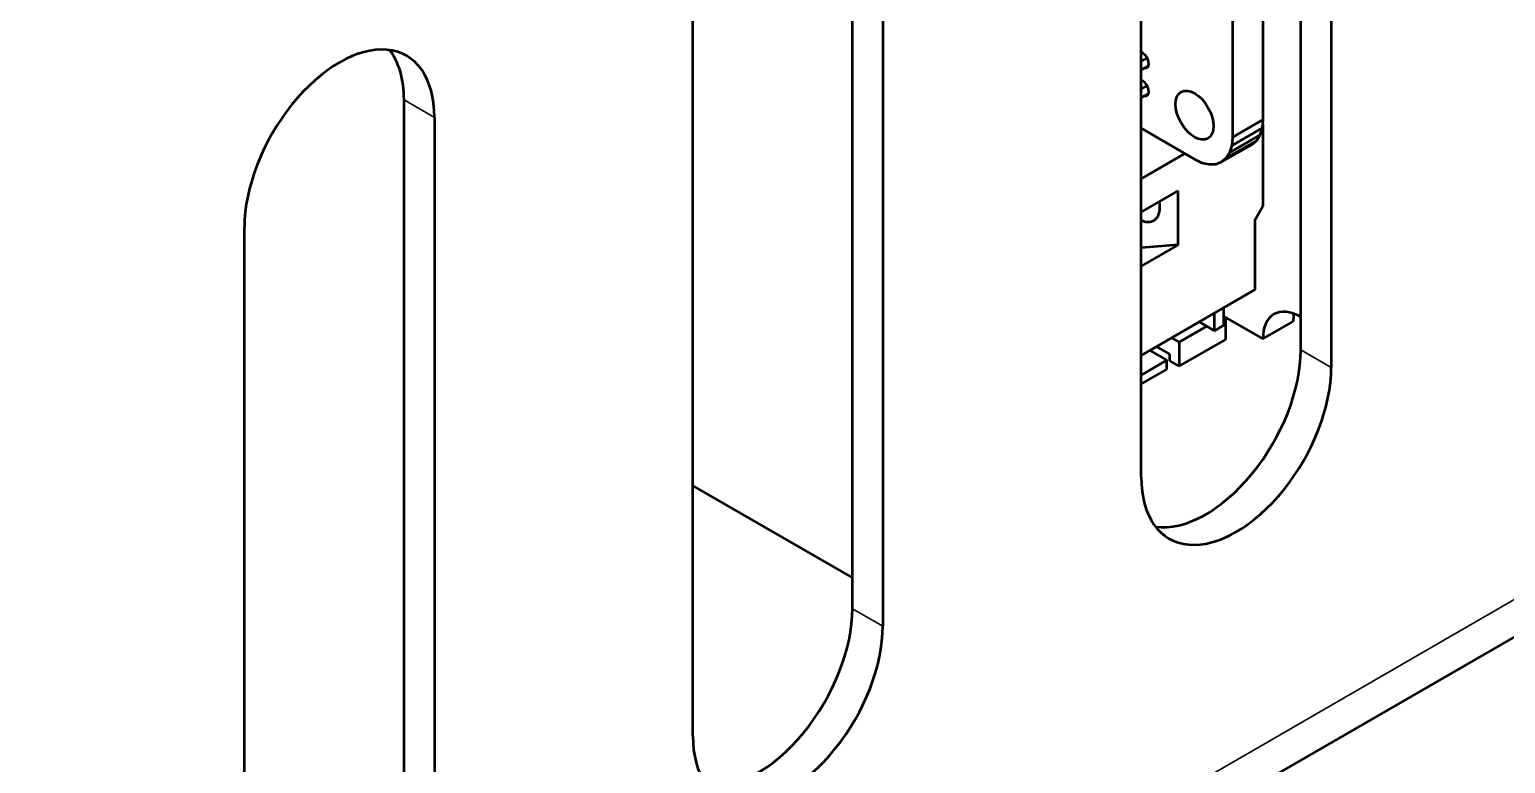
# Model space of a CAD drawing. Header units: millimetres. Extents: x 3100 to 5091, y 868 to 1900.
# Drawn here: x 4092.9 to 4147.8, y 1626.8 to 1654.1 of the extents above; entities that cross this region are included whole.
import ezdxf

# ---------------------------------------------------------------- set-up
doc = ezdxf.new("R2010")
doc.units = ezdxf.units.MM
doc.header["$LTSCALE"] = 1.8
doc.layers.add('외형선(ISO)', color=7, linetype='Continuous', lineweight=50)
doc.layers.add('좁은 외형선(ISO)', color=7, linetype='Continuous', lineweight=35)

msp = doc.modelspace()

# ---------------------------------------------------------------- linework, layer by layer
at = {"layer": '외형선(ISO)'}
for p, q in [((4137.63, 1650.076), (4137.63, 1672.048)), ((4138.763, 1650.73), (4138.763, 1672.537)), ((4140.164, 1642.16), (4140.164, 1670.737)), ((4141.295, 1670.084), (4141.295, 1641.507)), ((4213.844, 1669.432), (3996.762, 1544.1)), ((4134.224, 1637.424), (4134.224, 1666.002)), ((4123.476, 1632.525), (4123.476, 1661.103)), ((4124.608, 1660.449), (4124.608, 1631.872)), ((4117.536, 1627.79), (4117.536, 1656.367)), ((4134.441, 1653.036), (4134.224, 1652.911)), ((4134.224, 1652.579), (4134.498, 1652.737)), ((4134.441, 1651.999), (4134.224, 1651.874)), ((4106.788, 1622.891), (4106.788, 1651.468)), ((4134.224, 1651.542), (4134.498, 1651.7)), ((4107.92, 1650.815), (4107.92, 1622.237)), ((4138.763, 1650.73), (4137.63, 1650.076)), ((4138.736, 1650.426), (4138.763, 1650.73)), ((4134.224, 1650.409), (4136.209, 1649.264)), ((4138.655, 1650.165), (4137.522, 1649.51)), ((4138.736, 1650.426), (4137.603, 1649.771)), ((4137.603, 1649.771), (4137.63, 1650.076)), ((4138.524, 1649.957), (4138.655, 1650.165)), ((4138.655, 1650.165), (4138.736, 1650.426)), ((4138.75, 1650.578), (4138.75, 1647.508)), ((4138.347, 1649.81), (4137.214, 1649.156)), ((4138.524, 1649.957), (4137.391, 1649.302)), ((4137.522, 1649.51), (4137.603, 1649.771)), ((4138.347, 1649.81), (4138.524, 1649.957)), ((4134.224, 1648.529), (4135.853, 1649.469)), ((4136.209, 1649.264), (4136.486, 1649.127)), ((4136.486, 1649.127), (4136.753, 1649.066)), ((4136.753, 1649.066), (4136.998, 1649.076)), ((4136.998, 1649.076), (4137.214, 1649.156)), ((4137.214, 1649.156), (4137.391, 1649.302)), ((4137.391, 1649.302), (4137.522, 1649.51)), ((4134.224, 1647.287), (4135.603, 1648.083)), ((4135.603, 1646.075), (4135.603, 1648.083)), ((4138.467, 1647.018), (4138.75, 1647.508)), ((4138.467, 1644.405), (4138.467, 1647.018)), ((4100.849, 1618.155), (4100.849, 1646.732)), ((4135.603, 1646.075), (4134.224, 1645.279)), ((4135.603, 1646.075), (4134.224, 1645.952)), ((4134.224, 1641.956), (4138.467, 1644.405)), ((4136.947, 1642.874), (4136.947, 1643.528)), ((4137.3, 1643.079), (4137.3, 1643.732)), ((4135.638, 1642.446), (4136.664, 1643.038)), ((4136.381, 1643.201), (4136.947, 1642.874)), ((4136.947, 1642.874), (4137.3, 1643.079)), ((4137.3, 1643.405), (4138.75, 1642.568)), ((4137.371, 1642.548), (4137.371, 1643.364)), ((4138.75, 1642.568), (4139.881, 1643.221)), ((4135.356, 1642.609), (4135.638, 1642.446)), ((4135.638, 1641.548), (4137.371, 1642.548)), ((4135.638, 1642.446), (4135.638, 1641.548)), ((4134.542, 1642.14), (4135.179, 1641.772)), ((4135.285, 1641.997), (4134.79, 1642.282)), ((4135.285, 1641.752), (4135.285, 1641.997)), ((4135.179, 1641.772), (4134.224, 1641.221)), ((4135.179, 1641.446), (4134.224, 1640.894)), ((4135.179, 1641.446), (4135.179, 1641.772)), ((4135.638, 1641.548), (4135.285, 1641.752)), ((4117.536, 1637.098), (4123.476, 1633.668))]:
    msp.add_line(p, q, dxfattribs=at)
for centre, major_axis, start_param, end_param in [((4104.384, 1648.774), (2.5, 4.33), 5.497787, 8.63938), ((4103.253, 1649.427), (2.5, 4.33), 5.497787, 6.054934), ((4134.279, 1652.942), (0.163, -0.281), 5.796119, 8.879371), ((4134.279, 1651.905), (0.163, -0.281), 5.796119, 8.878608), ((4134.139, 1647.924), (0.55, -0.953), 5.607096, 7.283391), ((4140.164, 1641.752), (-1, 1.732), 5.497787, 7.068583), ((4141.295, 1642.405), (1, -1.732), 3.742857, 3.926991), ((4136.628, 1640.119), (-2.5, -4.33), 0.228251, 2.356194), ((4137.76, 1639.466), (-2.5, -4.33), 5.497787, 8.63938), ((4119.941, 1630.484), (-2.5, -4.33), 0.228251, 2.356194), ((4121.072, 1629.831), (-2.5, -4.33), 5.497787, 8.63938)]:
    msp.add_ellipse(centre, major_axis=major_axis, ratio=0.57735, start_param=start_param, end_param=end_param, dxfattribs=at)
msp.add_ellipse((4136.209, 1650.896), major_axis=(0.5, -0.866), ratio=0.57735, dxfattribs=at)
at = {"layer": '좁은 외형선(ISO)'}
for p, q in [((4214.693, 1671.309), (3997.611, 1545.977)), ((4107.92, 1650.815), (4106.788, 1651.468)), ((4141.295, 1641.507), (4140.164, 1642.16)), ((4124.608, 1631.872), (4123.476, 1632.525))]:
    msp.add_line(p, q, dxfattribs=at)

doc.saveas('drawing.dxf')
